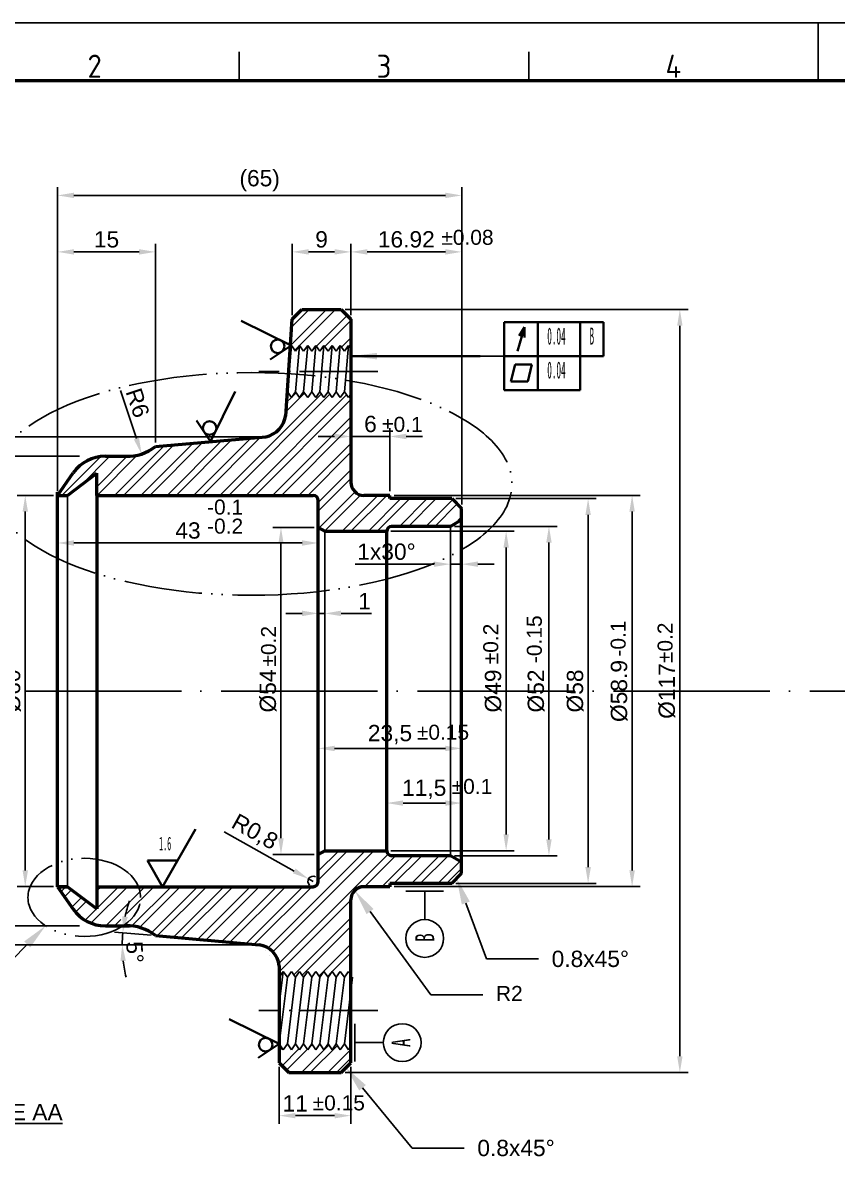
# Model space of a CAD drawing. Header units: millimetres. Extents: x 2217 to 2590, y 1108 to 1371.
# Drawn here: x 2281.7 to 2406.6, y 1196.9 to 1371.4 of the extents above; entities that cross this region are included whole.
import ezdxf
from ezdxf import colors
from ezdxf.entities.mleader import LeaderData, LeaderLine
from ezdxf.enums import TextEntityAlignment as Align
from ezdxf.math import Vec2, Vec3

# ---------------------------------------------------------------- set-up
doc = ezdxf.new("R2010")
doc.units = ezdxf.units.MM
doc.linetypes.add('ACAD_ISO04W100', pattern=[30, 24, -3, 0, -3])
doc.linetypes.add('ACAD_ISO05W100', pattern=[33, 24, -3, 0, -3, 0, -3])
for name, color, linetype, lineweight in [('AM_0', 7, 'Continuous', 50), ('AM_BOR', 7, 'Continuous', 50), ('CAXA4', 3, 'Continuous', 25)]:
    doc.layers.add(name, color=color, linetype=linetype, lineweight=lineweight)
doc.styles.add('ACISOTS', font='isocp.shx', dxfattribs={"height": 1})
doc.styles.get("Standard").update_dxf_attribs({"font": 'arial.ttf'})
doc.styles.add('UserTxtStyle1', font='', dxfattribs={"width": 0.4})
doc.styles.add('UserTxtStyle3', font='', dxfattribs={"width": 0.4})
doc.styles.add('标准', font='', dxfattribs={"width": 0.667})
doc.styles.get('UserTxtStyle1').set_extended_font_data('FangSong_GB2312')
doc.styles.get('UserTxtStyle3').set_extended_font_data('FangSong_GB2312')
doc.styles.get('标准').set_extended_font_data('FangSong_GB2312')
doc.dimstyles.new('ISO-25', dxfattribs={"dimtxt": 2.5, "dimasz": 2.5, "dimexe": 1.25, "dimexo": 0.625, "dimtad": 1, "dimtxsty": 'Standard', "dimcen": 2.5, "dimadec": 0, "dimazin": 0, "dimtfac": 1, "dimtmove": 0, "dimatfit": 3, "dimfxl": 1, "dimarcsym": 0})

# ---------------------------------------------------------------- blocks, each defined once
blk = doc.blocks.new('A3 ZTL')
blk.add_line((401.17, 280.82), (19.57, 280.82))
at = {"layer": 'AM_BOR', "color": 135, "lineweight": 25}
for p, q in [((0, 290.61), (410.96, 290.61)), ((205.48, 280.82), (205.48, 290.61)), ((107.63, 280.82), (107.63, 285.71)), ((156.56, 280.82), (156.56, 285.71))]:
    blk.add_line(p, q, dxfattribs=at)
at = {"layer": 'AM_BOR', "color": 135, "lineweight": 25, "style": 'ACISOTS'}
for s, p in [('2', (83.17, 283.27)), ('3', (132.09, 283.27)), ('4', (181.02, 283.27))]:
    blk.add_text(s, height=3.91, dxfattribs=at).set_placement(p, align=Align.MIDDLE)
blk = doc.blocks.new('CAXBLOCK36', base_point=(128.71, 82.65))
at = {"layer": 'CAXA4', "color": 0, "linetype": 'Continuous', "lineweight": 35}
for p, q in [((128.71, 82.65), (135.06, 93.65)), ((128.71, 82.65), (125.83, 87.65)), ((125.83, 87.65), (131.6, 87.65))]:
    blk.add_line(p, q, dxfattribs=at)
at = {"layer": 'CAXA4', "color": 0, "linetype": 'Continuous', "lineweight": 25, "insert": (128.05, 92.23), "char_height": 2.6, "attachment_point": 1, "style": 'UserTxtStyle3'}
blk.add_mtext('\\fFangSong_GB2312|b0|i0|p34;1.6', dxfattribs=at)
blk = doc.blocks.new('CAXBLOCK39', base_point=(-30.99, 72.15))
at = {"layer": 'CAXA4', "linetype": 'Continuous', "lineweight": 25}
blk.add_hatch(color=0, dxfattribs=at).paths.add_polyline_path([(-54.49, 72.15), (-50.49, 71.65), (-50.49, 72.65)], flags=0)
at = {"layer": 'CAXA4', "color": 0, "linetype": 'Continuous', "lineweight": 35}
for p, q in [((-30.99, 77.35), (-25.79, 77.35)), ((-30.99, 77.35), (-30.99, 66.95)), ((-25.79, 66.95), (-25.79, 77.35)), ((-25.79, 77.35), (-15.73, 77.35)), ((-19.3, 72.15), (-19.3, 77.35)), ((-15.73, 72.15), (-15.73, 77.35)), ((-27.87, 76.57), (-28.91, 72.93)), ((-27.87, 76.57), (-28.65, 75.27)), ((-27.87, 76.57), (-27.87, 75.01)), ((-54.49, 72.15), (-34.66, 72.15)), ((-30.99, 72.15), (-25.79, 72.15)), ((-25.79, 72.15), (-15.73, 72.15)), ((-19.3, 66.95), (-19.3, 72.15)), ((-29.3, 70.85), (-29.95, 68.25)), ((-29.3, 70.85), (-26.7, 70.85)), ((-27.35, 68.25), (-26.7, 70.85)), ((-27.35, 68.25), (-29.95, 68.25)), ((-25.79, 66.95), (-30.99, 66.95)), ((-25.79, 66.95), (-19.3, 66.95))]:
    blk.add_line(p, q, dxfattribs=at)
at = {"layer": 'CAXA4', "color": 0, "linetype": 'Continuous', "lineweight": 25}
blk.add_line((-34.66, 72.15), (-30.99, 72.15), dxfattribs=at)
at = {"layer": 'CAXA4', "color": 0, "linetype": 'Continuous', "lineweight": 25, "char_height": 2.6, "attachment_point": 1, "style": 'UserTxtStyle1'}
for s, insert in [('\\fFangSong_GB2312|b0|i0|p34;0.04', (-24.36, 76.53)), ('\\fFangSong_GB2312|b0|i0|p34;B', (-17.87, 76.53)), ('\\fFangSong_GB2312|b0|i0|p34;0.04', (-24.36, 71.33))]:
    blk.add_mtext(s, dxfattribs=dict(at, insert=insert))
blk = doc.blocks.new('*D44')
at = {"color": 0, "lineweight": -2}
for p, q in [((2338.14, 1293.45), (2357.09, 1293.45)), ((2355.84, 1246.95), (2355.84, 1290.95)), ((2338.14, 1244.45), (2357.09, 1244.45))]:
    blk.add_line(p, q, dxfattribs=at)
at = {"color": 0}
for points in [[(2355.43, 1290.95), (2356.26, 1290.95), (2355.84, 1293.45)], [(2355.43, 1246.95), (2356.26, 1246.95), (2355.84, 1244.45)]]:
    blk.add_solid(points, dxfattribs=at)
at = {"layer": 'Defpoints', "color": 0}
for p in [(2337.52, 1293.45), (2355.84, 1293.45), (2337.52, 1244.45)]:
    blk.add_point(p, dxfattribs=at)
at = {"color": 0, "insert": (2353.87, 1268.95), "char_height": 2.5, "attachment_point": 5, "rotation": 90}
blk.add_mtext('%%C49', dxfattribs=at)
blk = doc.blocks.new('*D45')
at = {"color": 0, "lineweight": -2}
for p, q in [((2347.91, 1294.2), (2363.66, 1294.2)), ((2362.41, 1246.2), (2362.41, 1291.7)), ((2347.91, 1243.7), (2363.66, 1243.7))]:
    blk.add_line(p, q, dxfattribs=at)
at = {"color": 0}
for points in [[(2361.99, 1291.7), (2362.83, 1291.7), (2362.41, 1294.2)], [(2361.99, 1246.2), (2362.83, 1246.2), (2362.41, 1243.7)]]:
    blk.add_solid(points, dxfattribs=at)
at = {"layer": 'Defpoints', "color": 0}
for p in [(2347.28, 1294.2), (2362.41, 1294.2), (2347.28, 1243.7)]:
    blk.add_point(p, dxfattribs=at)
at = {"color": 0, "insert": (2360.44, 1268.95), "char_height": 2.5, "attachment_point": 5, "rotation": 90}
blk.add_mtext('%%C52', dxfattribs=at)
blk = doc.blocks.new('*D46')
at = {"color": 0, "lineweight": -2}
for p, q in [((2331.14, 1327.45), (2383.75, 1327.45)), ((2382.5, 1212.95), (2382.5, 1324.95)), ((2331.14, 1210.45), (2383.75, 1210.45))]:
    blk.add_line(p, q, dxfattribs=at)
at = {"color": 0}
for points in [[(2382.08, 1324.95), (2382.91, 1324.95), (2382.5, 1327.45)], [(2382.08, 1212.95), (2382.91, 1212.95), (2382.5, 1210.45)]]:
    blk.add_solid(points, dxfattribs=at)
at = {"layer": 'Defpoints', "color": 0}
for p in [(2330.52, 1327.45), (2382.5, 1327.45), (2330.52, 1210.45)]:
    blk.add_point(p, dxfattribs=at)
at = {"color": 0, "insert": (2380.53, 1268.95), "char_height": 2.5, "attachment_point": 5, "rotation": 90}
blk.add_mtext('%%C117', dxfattribs=at)
blk = doc.blocks.new('*D47')
at = {"color": 0, "lineweight": -2}
for p, q in [((2301.39, 1231.5), (2295.76, 1231.99)), ((2302.67, 1230.05), (2295.68, 1230.05))]:
    blk.add_line(p, q, dxfattribs=at)
for start, end in [(161.3673, 168.1837), (175, 180), (186.8163, 193.6327)]:
    blk.add_arc((2317.96, 1230.05), 21.03, start, end, dxfattribs=at)
at = {"color": 0}
for points in [[(2297.79, 1234.3), (2296.96, 1234.42), (2297.01, 1231.88)], [(2296.66, 1227.53), (2297.49, 1227.58), (2296.93, 1230.05)]]:
    blk.add_solid(points, dxfattribs=at)
at = {"layer": 'Defpoints', "color": 0}
for p in [(2296.96, 1231.27), (2302.02, 1231.45), (2303.3, 1230.05), (2317.96, 1230.05), (2317.96, 1230.05)]:
    blk.add_point(p, dxfattribs=at)
at = {"color": 0, "insert": (2298.86, 1228.91), "char_height": 2.5, "attachment_point": 5, "rotation": 273.4361}
blk.add_mtext('5°', dxfattribs=at)
blk = doc.blocks.new('*D48')
at = {"color": 0, "lineweight": -2}
blk.add_line((2296.65, 1315.04), (2299.11, 1307.66), dxfattribs=at)
at = {"color": 0}
blk.add_solid([(2299.51, 1307.79), (2298.72, 1307.52), (2299.9, 1305.29)], dxfattribs=at)
at = {"layer": 'Defpoints', "color": 0}
for p in [(2297.79, 1311.64), (2299.9, 1305.29)]:
    blk.add_point(p, dxfattribs=at)
at = {"color": 0, "insert": (2299.29, 1313.13), "char_height": 2.5, "attachment_point": 5, "rotation": 288.4349}
blk.add_mtext('R6', dxfattribs=at)
blk = doc.blocks.new('*D49')
at = {"color": 0, "lineweight": -2}
for p, q in [((2290.39, 1304.95), (2272.05, 1304.95)), ((2273.3, 1235.45), (2273.3, 1302.45)), ((2290.39, 1232.95), (2272.05, 1232.95))]:
    blk.add_line(p, q, dxfattribs=at)
at = {"color": 0}
for points in [[(2272.88, 1302.45), (2273.72, 1302.45), (2273.3, 1304.95)], [(2272.88, 1235.45), (2273.72, 1235.45), (2273.3, 1232.95)]]:
    blk.add_solid(points, dxfattribs=at)
at = {"layer": 'Defpoints', "color": 0}
for p in [(2273.3, 1304.95), (2291.02, 1304.95), (2291.02, 1232.95)]:
    blk.add_point(p, dxfattribs=at)
at = {"color": 0, "insert": (2271.33, 1268.95), "char_height": 2.5, "attachment_point": 5, "rotation": 90}
blk.add_mtext('%%C72', dxfattribs=at)
blk = doc.blocks.new('*D50')
at = {"color": 0, "lineweight": -2}
for p, q in [((2286.39, 1298.95), (2280.8, 1298.95)), ((2282.05, 1241.45), (2282.05, 1296.45)), ((2286.39, 1238.95), (2280.8, 1238.95))]:
    blk.add_line(p, q, dxfattribs=at)
at = {"color": 0}
for points in [[(2281.64, 1296.45), (2282.47, 1296.45), (2282.05, 1298.95)], [(2281.64, 1241.45), (2282.47, 1241.45), (2282.05, 1238.95)]]:
    blk.add_solid(points, dxfattribs=at)
at = {"layer": 'Defpoints', "color": 0}
for p in [(2282.05, 1298.95), (2287.02, 1298.95), (2287.02, 1238.95)]:
    blk.add_point(p, dxfattribs=at)
at = {"color": 0, "insert": (2280.08, 1268.95), "char_height": 2.5, "attachment_point": 5, "rotation": 90}
blk.add_mtext('%%C60', dxfattribs=at)
blk = doc.blocks.new('*D51')
at = {"color": 0, "lineweight": -2}
for p, q in [((2326.39, 1294.02), (2320.04, 1294.02)), ((2321.29, 1291.52), (2321.29, 1246.37)), ((2326.39, 1243.87), (2320.04, 1243.87))]:
    blk.add_line(p, q, dxfattribs=at)
at = {"color": 0}
for points in [[(2320.88, 1291.52), (2321.71, 1291.52), (2321.29, 1294.02)], [(2320.88, 1246.37), (2321.71, 1246.37), (2321.29, 1243.87)]]:
    blk.add_solid(points, dxfattribs=at)
at = {"layer": 'Defpoints', "color": 0}
for p in [(2327.02, 1294.02), (2321.29, 1243.87), (2327.02, 1243.87)]:
    blk.add_point(p, dxfattribs=at)
at = {"color": 0, "insert": (2319.32, 1268.95), "char_height": 2.5, "attachment_point": 5, "rotation": 90}
blk.add_mtext('%%C54', dxfattribs=at)
blk = doc.blocks.new('*D40')
at = {"color": 0, "lineweight": -2}
for p, q in [((2327.02, 1281.47), (2327.02, 1282.1)), ((2328.02, 1281.47), (2328.02, 1282.1)), ((2324.52, 1280.85), (2322.02, 1280.85)), ((2327.02, 1280.85), (2328.02, 1280.85)), ((2330.52, 1280.85), (2335.19, 1280.85))]:
    blk.add_line(p, q, dxfattribs=at)
at = {"color": 0}
for points in [[(2324.52, 1281.27), (2324.52, 1280.43), (2327.02, 1280.85)], [(2330.52, 1281.27), (2330.52, 1280.43), (2328.02, 1280.85)]]:
    blk.add_solid(points, dxfattribs=at)
at = {"layer": 'Defpoints', "color": 0}
for p in [(2327.02, 1280.85), (2328.02, 1280.85), (2328.02, 1280.85)]:
    blk.add_point(p, dxfattribs=at)
at = {"color": 0, "insert": (2334.1, 1282.73), "char_height": 2.5, "attachment_point": 5}
blk.add_mtext('1', dxfattribs=at)
blk = doc.blocks.new('*D52')
at = {"color": 0, "lineweight": -2}
for p, q in [((2323.02, 1326.57), (2323.02, 1337.53)), ((2332.02, 1326.57), (2332.02, 1337.53)), ((2329.52, 1336.28), (2325.52, 1336.28))]:
    blk.add_line(p, q, dxfattribs=at)
at = {"color": 0}
for points in [[(2325.52, 1336.7), (2325.52, 1335.87), (2323.02, 1336.28)], [(2329.52, 1336.7), (2329.52, 1335.87), (2332.02, 1336.28)]]:
    blk.add_solid(points, dxfattribs=at)
at = {"layer": 'Defpoints', "color": 0}
for p in [(2323.02, 1336.28), (2323.02, 1325.95), (2332.02, 1325.95)]:
    blk.add_point(p, dxfattribs=at)
at = {"color": 0, "insert": (2327.52, 1338.19), "char_height": 2.5, "attachment_point": 5}
blk.add_mtext('9', dxfattribs=at)
blk = doc.blocks.new('*D53')
at = {"color": 0, "lineweight": -2}
for p, q in [((2321.02, 1211.32), (2321.02, 1202.59)), ((2332.02, 1211.32), (2332.02, 1202.59)), ((2323.52, 1203.84), (2329.52, 1203.84))]:
    blk.add_line(p, q, dxfattribs=at)
at = {"color": 0}
for points in [[(2323.52, 1204.25), (2323.52, 1203.42), (2321.02, 1203.84)], [(2329.52, 1204.25), (2329.52, 1203.42), (2332.02, 1203.84)]]:
    blk.add_solid(points, dxfattribs=at)
at = {"layer": 'Defpoints', "color": 0}
for p in [(2321.02, 1211.95), (2332.02, 1211.95), (2332.02, 1203.84)]:
    blk.add_point(p, dxfattribs=at)
at = {"color": 0, "insert": (2323.47, 1205.72), "char_height": 2.5, "attachment_point": 5}
blk.add_mtext('11', dxfattribs=at)
blk = doc.blocks.new('*D41')
at = {"color": 0, "lineweight": -2}
for p, q in [((2337.52, 1252.39), (2337.52, 1253.02)), ((2340.02, 1251.77), (2346.52, 1251.77)), ((2349.02, 1252.39), (2349.02, 1253.02))]:
    blk.add_line(p, q, dxfattribs=at)
at = {"color": 0}
for points in [[(2340.02, 1252.18), (2340.02, 1251.35), (2337.52, 1251.77)], [(2346.52, 1252.18), (2346.52, 1251.35), (2349.02, 1251.77)]]:
    blk.add_solid(points, dxfattribs=at)
at = {"layer": 'Defpoints', "color": 0}
for p in [(2337.52, 1251.77), (2349.02, 1251.77), (2349.02, 1251.77)]:
    blk.add_point(p, dxfattribs=at)
at = {"color": 0, "insert": (2343.27, 1253.89), "char_height": 2.5, "attachment_point": 5}
blk.add_mtext('11,5', dxfattribs=at)
blk = doc.blocks.new('*D42')
at = {"color": 0, "lineweight": -2}
for p, q in [((2327.02, 1260.77), (2327.02, 1261.4)), ((2349.02, 1260.77), (2349.02, 1261.4)), ((2346.52, 1260.15), (2329.52, 1260.15))]:
    blk.add_line(p, q, dxfattribs=at)
at = {"color": 0}
for points in [[(2329.52, 1260.56), (2329.52, 1259.73), (2327.02, 1260.15)], [(2346.52, 1260.56), (2346.52, 1259.73), (2349.02, 1260.15)]]:
    blk.add_solid(points, dxfattribs=at)
at = {"layer": 'Defpoints', "color": 0}
for p in [(2327.02, 1260.15), (2327.02, 1260.15), (2349.02, 1260.15)]:
    blk.add_point(p, dxfattribs=at)
at = {"color": 0, "insert": (2338.02, 1262.27), "char_height": 2.5, "attachment_point": 5}
blk.add_mtext('23,5', dxfattribs=at)
blk = doc.blocks.new('*D54')
at = {"color": 0, "lineweight": -2}
for p, q in [((2312.59, 1247.34), (2323.33, 1241.35)), ((2326.22, 1239.75), (2325.52, 1240.14))]:
    blk.add_line(p, q, dxfattribs=at)
blk.add_arc((2326.22, 1239.75), 0.8, 61.34, 225.2377, dxfattribs=at)
at = {"color": 0}
blk.add_solid([(2323.54, 1241.72), (2323.13, 1240.99), (2325.52, 1240.14)], dxfattribs=at)
at = {"layer": 'Defpoints', "color": 0}
for p in [(2325.52, 1240.14), (2326.22, 1239.75)]:
    blk.add_point(p, dxfattribs=at)
at = {"color": 0, "insert": (2317.2, 1247.21), "char_height": 2.5, "attachment_point": 5, "rotation": 330.8646}
blk.add_mtext('R0,8', dxfattribs=at)
blk = doc.blocks.new('*D55')
at = {"color": 0, "lineweight": -2}
for p, q in [((2329.52, 1307.98), (2327.02, 1307.98)), ((2332.02, 1308.61), (2332.02, 1309.23)), ((2338.02, 1307.98), (2332.02, 1307.98)), ((2338.02, 1299.57), (2338.02, 1309.23)), ((2340.52, 1307.98), (2343.02, 1307.98))]:
    blk.add_line(p, q, dxfattribs=at)
at = {"color": 0}
for points in [[(2329.52, 1308.4), (2329.52, 1307.56), (2332.02, 1307.98)], [(2340.52, 1308.4), (2340.52, 1307.56), (2338.02, 1307.98)]]:
    blk.add_solid(points, dxfattribs=at)
at = {"layer": 'Defpoints', "color": 0}
for p in [(2332.02, 1307.98), (2332.02, 1307.98), (2338.02, 1298.95)]:
    blk.add_point(p, dxfattribs=at)
at = {"color": 0, "insert": (2335.02, 1309.88), "char_height": 2.5, "attachment_point": 5}
blk.add_mtext('6', dxfattribs=at)
blk = doc.blocks.new('CAXBLOCK51', base_point=(-60.7, -18.44))
at = {"layer": 'CAXA4', "color": 0, "linetype": 'Continuous', "lineweight": 35}
for q in [(-70.29, -13.74), (-64.73, -21.15)]:
    blk.add_line((-60.7, -18.44), q, dxfattribs=at)
blk.add_circle((-63.3, -18.62), 1.3, dxfattribs=at)
blk = doc.blocks.new('*D56')
at = {"color": 0, "lineweight": -2}
for p, q in [((2287.02, 1299.57), (2287.02, 1337.53)), ((2302.02, 1307.07), (2302.02, 1337.53)), ((2289.52, 1336.28), (2299.52, 1336.28))]:
    blk.add_line(p, q, dxfattribs=at)
at = {"color": 0}
for points in [[(2289.52, 1336.7), (2289.52, 1335.87), (2287.02, 1336.28)], [(2299.52, 1336.7), (2299.52, 1335.87), (2302.02, 1336.28)]]:
    blk.add_solid(points, dxfattribs=at)
at = {"layer": 'Defpoints', "color": 0}
for p in [(2302.02, 1336.28), (2302.02, 1306.45), (2287.02, 1298.95)]:
    blk.add_point(p, dxfattribs=at)
at = {"color": 0, "insert": (2294.52, 1338.19), "char_height": 2.5, "attachment_point": 5}
blk.add_mtext('15', dxfattribs=at)
blk = doc.blocks.new('*D43')
at = {"color": 0, "lineweight": -2}
for p, q in [((2344.78, 1288.4), (2332.68, 1288.4)), ((2349.02, 1288.4), (2347.28, 1288.4)), ((2351.52, 1288.4), (2354.02, 1288.4)), ((2347.28, 1287.77), (2347.28, 1287.15)), ((2349.02, 1287.77), (2349.02, 1287.15))]:
    blk.add_line(p, q, dxfattribs=at)
at = {"color": 0}
for points in [[(2344.78, 1288.82), (2344.78, 1287.98), (2347.28, 1288.4)], [(2351.52, 1288.82), (2351.52, 1287.98), (2349.02, 1288.4)]]:
    blk.add_solid(points, dxfattribs=at)
at = {"layer": 'Defpoints', "color": 0}
for p in [(2347.28, 1288.4), (2347.28, 1288.4), (2349.02, 1288.4)]:
    blk.add_point(p, dxfattribs=at)
at = {"color": 0, "insert": (2337.48, 1290.3), "char_height": 2.5, "attachment_point": 5}
blk.add_mtext('1x30%%d', dxfattribs=at)
blk = doc.blocks.new('*D57')
at = {"color": 0, "lineweight": -2}
for p, q in [((2510.39, 1312.59), (2519.94, 1322.14)), ((2530.87, 1268.95), (2541.98, 1268.95))]:
    blk.add_line(p, q, dxfattribs=at)
blk.add_arc((2466.75, 1268.95), 73.98, 1.9364, 43.0636, dxfattribs=at)
at = {"color": 0}
for points in [[(2520.5, 1319.17), (2521.1, 1319.75), (2519.06, 1321.26)], [(2541.1, 1271.45), (2540.27, 1271.44), (2540.73, 1268.95)]]:
    blk.add_solid(points, dxfattribs=at)
at = {"layer": 'Defpoints', "color": 0}
for p in [(2509.95, 1312.15), (2492.83, 1295.03), (2538.2, 1288.09), (2282.02, 1268.95), (2530.25, 1268.95)]:
    blk.add_point(p, dxfattribs=at)
at = {"color": 0, "insert": (2536.85, 1297.98), "char_height": 2.5, "attachment_point": 5, "rotation": 292.5}
blk.add_mtext('45°', dxfattribs=at)
blk = doc.blocks.new('*D61')
at = {"color": 0, "lineweight": -2}
for p, q in [((2348.14, 1298.45), (2369.67, 1298.45)), ((2368.42, 1295.95), (2368.42, 1241.95)), ((2348.14, 1239.45), (2369.67, 1239.45))]:
    blk.add_line(p, q, dxfattribs=at)
at = {"color": 0}
for points in [[(2368, 1295.95), (2368.84, 1295.95), (2368.42, 1298.45)], [(2368, 1241.95), (2368.84, 1241.95), (2368.42, 1239.45)]]:
    blk.add_solid(points, dxfattribs=at)
at = {"layer": 'Defpoints', "color": 0}
for p in [(2347.52, 1298.45), (2347.52, 1239.45), (2368.42, 1239.45)]:
    blk.add_point(p, dxfattribs=at)
at = {"color": 0, "insert": (2366.45, 1268.95), "char_height": 2.5, "attachment_point": 5, "rotation": 90}
blk.add_mtext('%%C58', dxfattribs=at)
blk = doc.blocks.new('*D62')
at = {"color": 0, "lineweight": -2}
for p, q in [((2338.64, 1298.95), (2376.42, 1298.95)), ((2375.17, 1296.45), (2375.17, 1241.45)), ((2338.64, 1238.95), (2376.42, 1238.95))]:
    blk.add_line(p, q, dxfattribs=at)
at = {"color": 0}
for points in [[(2374.75, 1296.45), (2375.59, 1296.45), (2375.17, 1298.95)], [(2374.75, 1241.45), (2375.59, 1241.45), (2375.17, 1238.95)]]:
    blk.add_solid(points, dxfattribs=at)
at = {"layer": 'Defpoints', "color": 0}
for p in [(2338.02, 1298.95), (2338.02, 1238.95), (2375.17, 1238.95)]:
    blk.add_point(p, dxfattribs=at)
at = {"color": 0, "insert": (2373.2, 1268.95), "char_height": 2.5, "attachment_point": 5, "rotation": 90}
blk.add_mtext('%%C58.9', dxfattribs=at)
blk = doc.blocks.new('*D63')
at = {"color": 0, "lineweight": -2}
for p, q in [((2287.02, 1299.57), (2287.02, 1346.19)), ((2349.02, 1297.57), (2349.02, 1346.19)), ((2289.52, 1344.94), (2346.52, 1344.94))]:
    blk.add_line(p, q, dxfattribs=at)
at = {"color": 0}
for points in [[(2289.52, 1345.36), (2289.52, 1344.53), (2287.02, 1344.94)], [(2346.52, 1345.36), (2346.52, 1344.53), (2349.02, 1344.94)]]:
    blk.add_solid(points, dxfattribs=at)
at = {"layer": 'Defpoints', "color": 0}
for p in [(2349.02, 1344.94), (2287.02, 1298.95), (2349.02, 1296.95)]:
    blk.add_point(p, dxfattribs=at)
at = {"color": 0, "insert": (2318.02, 1347.21), "char_height": 2.5, "attachment_point": 5}
blk.add_mtext('(65)', dxfattribs=at)
blk = doc.blocks.new('*D68')
at = {"color": 0, "lineweight": -2}
for p, q in [((2332.02, 1336.91), (2332.02, 1337.53)), ((2349.02, 1328.07), (2349.02, 1337.53)), ((2334.52, 1336.28), (2346.52, 1336.28))]:
    blk.add_line(p, q, dxfattribs=at)
at = {"color": 0}
for points in [[(2334.52, 1336.7), (2334.52, 1335.87), (2332.02, 1336.28)], [(2346.52, 1336.7), (2346.52, 1335.87), (2349.02, 1336.28)]]:
    blk.add_solid(points, dxfattribs=at)
at = {"layer": 'Defpoints', "color": 0}
for p in [(2332.02, 1336.28), (2349.02, 1336.28), (2349.02, 1327.45)]:
    blk.add_point(p, dxfattribs=at)
at = {"color": 0, "insert": (2340.52, 1338.19), "char_height": 2.5, "attachment_point": 5}
blk.add_mtext('16.92', dxfattribs=at)
blk = doc.blocks.new('*D70')
at = {"color": 0, "lineweight": -2}
for p, q in [((2287.02, 1298.32), (2287.02, 1290.4)), ((2327.02, 1297.52), (2327.02, 1290.4)), ((2324.52, 1291.65), (2289.52, 1291.65))]:
    blk.add_line(p, q, dxfattribs=at)
at = {"color": 0}
for points in [[(2289.52, 1292.06), (2289.52, 1291.23), (2287.02, 1291.65)], [(2324.52, 1292.06), (2324.52, 1291.23), (2327.02, 1291.65)]]:
    blk.add_solid(points, dxfattribs=at)
at = {"layer": 'Defpoints', "color": 0}
for p in [(2287.02, 1298.95), (2327.02, 1298.15), (2287.02, 1291.65)]:
    blk.add_point(p, dxfattribs=at)
at = {"color": 0, "insert": (2307.02, 1293.55), "char_height": 2.5, "attachment_point": 5}
blk.add_mtext('43', dxfattribs=at)
blk = doc.blocks.new('*D73')
at = {"color": 0, "lineweight": -2}
for p, q in [((2318.33, 1307.93), (2264.01, 1307.93)), ((2265.26, 1305.43), (2265.26, 1232.55)), ((2317.33, 1230.05), (2264.01, 1230.05))]:
    blk.add_line(p, q, dxfattribs=at)
at = {"color": 0}
for points in [[(2264.84, 1305.43), (2265.68, 1305.43), (2265.26, 1307.93)], [(2264.84, 1232.55), (2265.68, 1232.55), (2265.26, 1230.05)]]:
    blk.add_solid(points, dxfattribs=at)
at = {"layer": 'Defpoints', "color": 0}
for p in [(2318.96, 1307.93), (2265.26, 1230.05), (2317.96, 1230.05)]:
    blk.add_point(p, dxfattribs=at)
at = {"color": 0, "insert": (2263.29, 1268.99), "char_height": 2.5, "attachment_point": 5, "rotation": 90}
blk.add_mtext('%%C75', dxfattribs=at)

msp = doc.modelspace()

# ---------------------------------------------------------------- hatches: boundary and pattern name
h = msp.add_hatch()
h.set_pattern_fill('ANSI32', color=256, scale=0.3, angle=180, style=0)
h.paths.add_polyline_path([(2332.017, 1325.947), (2330.517, 1327.447), (2324.517, 1327.447), (2323.017, 1325.947), (2322.751, 1322.006), (2322.892, 1321.937), (2323.517, 1321.037), (2324.142, 1321.937), (2324.767, 1321.037), (2325.392, 1321.937), (2326.017, 1321.037), (2326.642, 1321.937), (2327.267, 1321.037), (2327.892, 1321.937), (2328.517, 1321.037), (2329.142, 1321.937), (2329.767, 1321.037), (2330.392, 1321.937), (2331.017, 1321.037), (2331.642, 1321.937), (2332.017, 1321.397)])
h.paths.add_polyline_path([(2332.017, 1314.477), (2331.642, 1313.937), (2331.017, 1314.837), (2330.392, 1313.937), (2329.767, 1314.837), (2329.142, 1313.937), (2328.517, 1314.837), (2327.892, 1313.937), (2327.267, 1314.837), (2326.642, 1313.937), (2326.017, 1314.837), (2325.392, 1313.937), (2324.767, 1314.837), (2324.142, 1313.937), (2323.517, 1314.837), (2322.892, 1313.937), (2322.269, 1314.835), (2322.036, 1311.475, -0.3358659), (2318.956, 1307.929), (2302.017, 1306.447, -0.1829051), (2297.517, 1304.947), (2294.341, 1304.947, 0.2446984), (2289.426, 1302.388), (2287.017, 1298.947), (2288.517, 1298.947), (2293.017, 1302.338), (2293.017, 1298.947), (2326.217, 1298.947, -0.4142136), (2327.017, 1298.147), (2327.017, 1294.024), (2328.017, 1293.447), (2337.517, 1293.447, -0.4142136), (2338.267, 1294.197), (2347.285, 1294.197), (2349.017, 1295.197), (2349.017, 1296.947), (2347.517, 1298.447), (2338.017, 1298.447), (2338.017, 1298.947), (2334.017, 1298.947, -0.4142136), (2332.017, 1300.947)])
edge = h.paths.add_edge_path()
edge.add_arc((2334.017, 1236.947), 2, 90, 180, ccw=False)
edge.add_line((2334.017, 1238.947), (2338.017, 1238.947))
edge.add_line((2338.017, 1238.947), (2338.017, 1239.447))
edge.add_line((2338.017, 1239.447), (2347.517, 1239.447))
edge.add_line((2347.517, 1239.447), (2349.017, 1240.947))
edge.add_line((2349.017, 1240.947), (2349.017, 1242.697))
edge.add_line((2349.017, 1242.697), (2347.285, 1243.697))
edge.add_line((2347.285, 1243.697), (2338.267, 1243.697))
edge.add_arc((2338.267, 1244.447), 0.75, 180, 270, ccw=False)
edge.add_line((2337.517, 1244.447), (2328.017, 1244.447))
edge.add_line((2328.017, 1244.447), (2327.017, 1243.869))
edge.add_line((2327.017, 1243.869), (2327.017, 1239.747))
edge.add_arc((2326.217, 1239.747), 0.8, -90, 0, ccw=False)
edge.add_line((2326.217, 1238.947), (2299.425, 1238.947))
edge.add_ellipse((2291.11, 1237.304), major_axis=(8.645, 0), ratio=0.6940357, start_angle=-46.56721, end_angle=15.89163, ccw=False)
edge.add_line((2297.054, 1232.947), (2297.517, 1232.947))
edge.add_arc((2297.785, 1226.252), 6.7, 50.83481, 92.29529, ccw=False)
edge.add_line((2302.017, 1231.447), (2317.956, 1230.052))
edge.add_arc((2317.363, 1226.428), 3.672, 5.84936, 80.71686, ccw=False)
edge.add_line((2321.017, 1226.802), (2321.017, 1225.056))
edge.add_line((2321.017, 1225.056), (2321.642, 1225.956))
edge.add_line((2321.642, 1225.956), (2322.267, 1225.056))
edge.add_line((2322.267, 1225.056), (2322.892, 1225.956))
edge.add_line((2322.892, 1225.956), (2323.517, 1225.056))
edge.add_line((2323.517, 1225.056), (2324.142, 1225.956))
edge.add_line((2324.142, 1225.956), (2324.767, 1225.056))
edge.add_line((2324.767, 1225.056), (2325.392, 1225.956))
edge.add_line((2325.392, 1225.956), (2326.017, 1225.056))
edge.add_line((2326.017, 1225.056), (2326.642, 1225.956))
edge.add_line((2326.642, 1225.956), (2327.267, 1225.056))
edge.add_line((2327.267, 1225.056), (2327.892, 1225.956))
edge.add_line((2327.892, 1225.956), (2328.517, 1225.056))
edge.add_line((2328.517, 1225.056), (2329.142, 1225.956))
edge.add_line((2329.142, 1225.956), (2329.767, 1225.056))
edge.add_line((2329.767, 1225.056), (2330.392, 1225.956))
edge.add_line((2330.392, 1225.956), (2331.017, 1225.056))
edge.add_line((2331.017, 1225.056), (2331.642, 1225.956))
edge.add_line((2331.642, 1225.956), (2332.017, 1225.416))
edge.add_line((2332.017, 1225.416), (2332.017, 1236.947))
edge = h.paths.add_edge_path()
edge.add_ellipse((2291.11, 1237.304), major_axis=(8.645, 0), ratio=0.6940357, start_angle=-46.56721, end_angle=15.89163)
edge.add_line((2299.425, 1238.947), (2293.017, 1238.947))
edge.add_line((2293.017, 1238.947), (2293.017, 1235.556))
edge.add_line((2293.017, 1235.556), (2288.517, 1238.947))
edge.add_line((2288.517, 1238.947), (2287.017, 1238.947))
edge.add_line((2287.017, 1238.947), (2289.426, 1235.505))
edge.add_arc((2294.341, 1238.947), 6, 215, 270)
edge.add_line((2294.341, 1232.947), (2297.054, 1232.947))
h.paths.add_polyline_path([(2332.017, 1214.496), (2331.642, 1213.956), (2331.017, 1214.856), (2330.392, 1213.956), (2329.767, 1214.856), (2329.142, 1213.956), (2328.517, 1214.856), (2327.892, 1213.956), (2327.267, 1214.856), (2326.642, 1213.956), (2326.017, 1214.856), (2325.392, 1213.956), (2324.767, 1214.856), (2324.142, 1213.956), (2323.517, 1214.856), (2322.892, 1213.956), (2322.267, 1214.856), (2321.642, 1213.956), (2321.017, 1214.856), (2321.017, 1211.947), (2322.517, 1210.447), (2330.517, 1210.447), (2332.017, 1211.947)])

# ---------------------------------------------------------------- linework, layer by layer
at = {"lineweight": 50}
for p, q in [((2323.017, 1325.947), (2324.517, 1327.447)), ((2324.517, 1327.447), (2330.517, 1327.447)), ((2330.517, 1327.447), (2332.017, 1325.947)), ((2322.017, 1311.091), (2323.017, 1325.947)), ((2332.017, 1325.947), (2332.017, 1300.947)), ((2302.017, 1306.447), (2318.956, 1307.929)), ((2302.017, 1306.447), (2302.017, 1306.447)), ((2294.341, 1304.947), (2298.053, 1304.947)), ((2287.017, 1298.947), (2289.426, 1302.388)), ((2288.517, 1298.947), (2293.017, 1302.338)), ((2293.017, 1298.947), (2293.017, 1302.338)), ((2287.017, 1298.947), (2287.017, 1299.447)), ((2287.017, 1238.947), (2287.017, 1298.947)), ((2287.017, 1298.947), (2288.517, 1298.947)), ((2287.017, 1298.947), (2288.517, 1298.947)), ((2293.017, 1298.947), (2326.217, 1298.947)), ((2293.017, 1298.947), (2293.017, 1238.947)), ((2338.017, 1298.947), (2334.017, 1298.947)), ((2338.017, 1298.447), (2338.017, 1298.947)), ((2327.017, 1244.447), (2327.017, 1298.147)), ((2347.517, 1298.447), (2338.017, 1298.447)), ((2338.017, 1298.447), (2338.017, 1298.447)), ((2347.517, 1298.447), (2349.017, 1296.947)), ((2349.017, 1243.697), (2349.017, 1296.947)), ((2328.017, 1293.447), (2327.017, 1294.024)), ((2347.285, 1294.197), (2338.267, 1294.197)), ((2349.017, 1295.197), (2347.285, 1294.197)), ((2328.017, 1293.447), (2337.517, 1293.447)), ((2337.517, 1244.447), (2337.517, 1293.447)), ((2327.017, 1239.747), (2327.017, 1268.947)), ((2349.017, 1240.947), (2349.017, 1268.947)), ((2328.017, 1244.447), (2327.017, 1243.869)), ((2328.017, 1244.447), (2337.517, 1244.447)), ((2347.285, 1243.697), (2338.267, 1243.697)), ((2349.017, 1242.697), (2347.285, 1243.697)), ((2347.517, 1239.447), (2338.017, 1239.447)), ((2338.017, 1239.447), (2338.017, 1239.447)), ((2338.017, 1239.447), (2338.017, 1238.947)), ((2347.517, 1239.447), (2349.017, 1240.947)), ((2288.517, 1238.947), (2287.017, 1238.947)), ((2287.017, 1238.947), (2289.426, 1235.505)), ((2287.017, 1238.947), (2288.517, 1238.947)), ((2287.017, 1238.947), (2288.517, 1238.947)), ((2288.517, 1238.947), (2293.017, 1235.556)), ((2293.017, 1238.947), (2326.217, 1238.947)), ((2293.017, 1238.947), (2293.017, 1235.556)), ((2338.017, 1238.947), (2334.017, 1238.947)), ((2332.017, 1211.947), (2332.017, 1236.947)), ((2294.341, 1232.947), (2298.053, 1232.947)), ((2302.017, 1231.447), (2302.017, 1231.447)), ((2302.017, 1231.447), (2317.956, 1230.052)), ((2321.017, 1226.802), (2321.017, 1211.947)), ((2321.017, 1211.947), (2322.517, 1210.447)), ((2330.517, 1210.447), (2332.017, 1211.947)), ((2322.517, 1210.447), (2330.517, 1210.447))]:
    msp.add_line(p, q, dxfattribs=at)
for p, q in [((2322.267, 1314.837), (2322.892, 1321.937)), ((2322.731, 1321.706), (2322.892, 1321.937)), ((2322.892, 1321.937), (2323.517, 1321.037)), ((2323.517, 1321.037), (2324.142, 1321.937)), ((2324.142, 1321.937), (2323.517, 1314.837)), ((2324.142, 1321.937), (2324.767, 1321.037)), ((2324.767, 1321.037), (2325.392, 1321.937)), ((2325.392, 1321.937), (2324.767, 1314.837)), ((2325.392, 1321.937), (2326.017, 1321.037)), ((2326.017, 1321.037), (2326.642, 1321.937)), ((2326.642, 1321.937), (2326.017, 1314.837)), ((2326.642, 1321.937), (2327.267, 1321.037)), ((2327.267, 1321.037), (2327.892, 1321.937)), ((2327.892, 1321.937), (2327.267, 1314.837)), ((2327.892, 1321.937), (2328.517, 1321.037)), ((2328.517, 1321.037), (2329.142, 1321.937)), ((2329.142, 1321.937), (2328.517, 1314.837)), ((2329.142, 1321.937), (2329.767, 1321.037)), ((2329.767, 1321.037), (2330.392, 1321.937)), ((2330.392, 1321.937), (2329.767, 1314.837)), ((2330.392, 1321.937), (2331.017, 1321.037)), ((2331.017, 1321.037), (2331.642, 1321.937)), ((2331.642, 1321.937), (2331.017, 1314.837)), ((2331.642, 1321.937), (2332.017, 1321.397)), ((2322.267, 1314.837), (2322.892, 1313.937)), ((2322.892, 1313.937), (2323.517, 1314.837)), ((2323.517, 1314.837), (2324.142, 1313.937)), ((2324.142, 1313.937), (2324.767, 1314.837)), ((2324.767, 1314.837), (2325.392, 1313.937)), ((2325.392, 1313.937), (2326.017, 1314.837)), ((2326.017, 1314.837), (2326.642, 1313.937)), ((2326.642, 1313.937), (2327.267, 1314.837)), ((2327.267, 1314.837), (2327.892, 1313.937)), ((2327.892, 1313.937), (2328.517, 1314.837)), ((2328.517, 1314.837), (2329.142, 1313.937)), ((2329.142, 1313.937), (2329.767, 1314.837)), ((2329.767, 1314.837), (2330.392, 1313.937)), ((2330.392, 1313.937), (2331.017, 1314.837)), ((2331.017, 1314.837), (2331.642, 1313.937)), ((2331.642, 1313.937), (2332.017, 1314.477)), ((2288.517, 1298.947), (2288.517, 1238.947)), ((2347.285, 1243.697), (2347.285, 1294.197)), ((2328.017, 1244.447), (2328.017, 1293.447)), ((2317.956, 1230.052), (2303.298, 1230.052)), ((2321.017, 1225.056), (2321.642, 1225.956)), ((2321.017, 1220.856), (2321.642, 1225.956)), ((2321.642, 1225.956), (2322.267, 1225.056)), ((2322.267, 1225.056), (2322.892, 1225.956)), ((2322.892, 1225.956), (2323.517, 1225.056)), ((2323.517, 1225.056), (2324.142, 1225.956)), ((2324.142, 1225.956), (2324.767, 1225.056)), ((2324.767, 1225.056), (2325.392, 1225.956)), ((2325.392, 1225.956), (2326.017, 1225.056)), ((2326.017, 1225.056), (2326.642, 1225.956)), ((2326.642, 1225.956), (2327.267, 1225.056)), ((2327.267, 1225.056), (2327.892, 1225.956)), ((2327.892, 1225.956), (2328.517, 1225.056)), ((2328.517, 1225.056), (2329.142, 1225.956)), ((2329.142, 1225.956), (2329.767, 1225.056)), ((2329.767, 1225.056), (2330.392, 1225.956)), ((2330.392, 1225.956), (2331.017, 1225.056)), ((2331.017, 1225.056), (2331.642, 1225.956)), ((2331.642, 1225.956), (2332.017, 1225.416)), ((2321.017, 1214.856), (2321.017, 1225.056)), ((2321.017, 1214.856), (2322.267, 1225.056)), ((2322.267, 1214.856), (2323.517, 1225.056)), ((2323.517, 1214.856), (2324.767, 1225.056)), ((2324.767, 1214.856), (2326.017, 1225.056)), ((2326.017, 1214.856), (2327.267, 1225.056)), ((2327.267, 1214.856), (2328.517, 1225.056)), ((2328.517, 1214.856), (2329.767, 1225.056)), ((2329.767, 1214.856), (2331.017, 1225.056)), ((2331.017, 1214.856), (2332.267, 1225.056)), ((2321.017, 1214.856), (2321.642, 1213.956)), ((2321.642, 1213.956), (2322.267, 1214.856)), ((2322.267, 1214.856), (2322.892, 1213.956)), ((2322.892, 1213.956), (2323.517, 1214.856)), ((2323.517, 1214.856), (2324.142, 1213.956)), ((2324.142, 1213.956), (2324.767, 1214.856)), ((2324.767, 1214.856), (2325.392, 1213.956)), ((2325.392, 1213.956), (2326.017, 1214.856)), ((2326.017, 1214.856), (2326.642, 1213.956)), ((2326.642, 1213.956), (2327.267, 1214.856)), ((2327.267, 1214.856), (2327.892, 1213.956)), ((2327.892, 1213.956), (2328.517, 1214.856)), ((2328.517, 1214.856), (2329.142, 1213.956)), ((2329.142, 1213.956), (2329.767, 1214.856)), ((2329.767, 1214.856), (2330.392, 1213.956)), ((2330.392, 1213.956), (2331.017, 1214.856)), ((2331.017, 1214.856), (2331.642, 1213.956)), ((2331.642, 1213.956), (2332.017, 1214.496))]:
    msp.add_line(p, q)
at = {"linetype": 'ACAD_ISO04W100', "ltscale": 0.5}
for p, q in [((2336.138, 1317.937), (2317.895, 1317.937)), ((2336.138, 1219.956), (2317.895, 1219.956))]:
    msp.add_line(p, q, dxfattribs=at)
at = {"linetype": 'ACAD_ISO04W100'}
msp.add_line((2282.017, 1268.947), (2530.248, 1268.947), dxfattribs=at)
at = {"lineweight": 50}
for centre, radius, start, end in [((2318.154, 1311.736), 3.891, 281.88714, 353.06449), ((2297.785, 1311.642), 6.7, 267.70471, 309.16519), ((2294.341, 1298.947), 6, 90, 145), ((2334.017, 1300.947), 2, 180, 270), ((2326.217, 1298.147), 0.8, 0, 90), ((2338.267, 1293.447), 0.75, 90, 180), ((2338.267, 1244.447), 0.75, 180, 270), ((2326.217, 1239.747), 0.8, 270, 0), ((2334.017, 1236.947), 2, 90, 180), ((2294.341, 1238.947), 6, 215, 270), ((2297.785, 1226.252), 6.7, 50.83481, 92.29529), ((2317.363, 1226.428), 3.672, 5.84936, 80.71686)]:
    msp.add_arc(centre, radius, start, end, dxfattribs=at)
at = {"linetype": 'ACAD_ISO05W100', "ltscale": 0.5, "extrusion": (0, 0, -1)}
msp.add_ellipse((2316.746, 1300.7), major_axis=(-39.991, 0), ratio=0.4268581, start_param=-1.5707963, end_param=4.712389, dxfattribs=at)
msp.add_ellipse((2291.11, 1237.304), major_axis=(8.645, 0), ratio=0.6940357, dxfattribs=at)
at = {"layer": 'CAXA4', "color": 0, "linetype": 'Continuous'}
for p, q in [((2346.252, 1238.257), (2340.452, 1238.257)), ((2343.352, 1238.257), (2343.352, 1233.907)), ((2332.646, 1217.937), (2332.646, 1212.137)), ((2332.646, 1215.037), (2336.996, 1215.037))]:
    msp.add_line(p, q, dxfattribs=at)
for centre in [(2343.352, 1231.007), (2339.896, 1215.037)]:
    msp.add_circle(centre, 2.9, dxfattribs=at)

# ---------------------------------------------------------------- block references
at = {"layer": 'AM_0', "color": 0, "lineweight": 0, "xscale": 0.9075000000000002, "yscale": 0.9075000000000002, "zscale": 0.9075000000000002}
msp.add_blockref('A3 ZTL', (2217.226, 1107.689), dxfattribs=at)
at = {"layer": 'CAXA4', "color": 0, "linetype": 'Continuous', "lineweight": 25, "xscale": 0.8, "yscale": 0.8, "zscale": 0.8}
for name, p in [('CAXBLOCK51', (2322.864, 1321.951)), ('CAXBLOCK36', (2303.111, 1238.947)), ('CAXBLOCK51', (2321.017, 1214.856))]:
    msp.add_blockref(name, p, dxfattribs=at)
at = {"layer": 'CAXA4', "color": 0, "linetype": 'Continuous', "lineweight": 25}
msp.add_blockref('CAXBLOCK39', (2355.519, 1320.298), dxfattribs=at)
at = {"layer": 'CAXA4', "color": 0, "linetype": 'Continuous', "lineweight": 25, "xscale": 0.8, "yscale": 0.8, "zscale": 0.8, "rotation": 270}
msp.add_blockref('CAXBLOCK51', (2310.486, 1307.188), dxfattribs=at)

# ---------------------------------------------------------------- texts
at = {"attachment_point": 1}
for s, width, insert, char_height in [('±0.08', 18.23779, (2345.897, 1339.665), 2.3), ('±0.1', 18.23779, (2336.805, 1310.99), 2.3), ('-0.1', 18.23779, (2309.95, 1298.309), 2.3), ('-0.2', 18.23779, (2309.95, 1295.382), 2.3), ('±0.15', 18.23779, (2342.143, 1263.784), 2.3), ('±0.1', 18.23779, (2347.481, 1255.472), 2.3), ('±0.15', 18.23779, (2326.153, 1206.948), 2.3), ('{\\LCORTE AA}', 28.00005, (2269.939, 1205.632), 2.5)]:
    msp.add_mtext_dynamic_manual_height_columns(s, width=width, gutter_width=12.5, heights=[0], dxfattribs=dict(at, insert=insert, char_height=char_height))
at = {"char_height": 2.3, "attachment_point": 1, "rotation": 90}
for s, insert in [('-0.15', (2359.017, 1273.223)), ('-0.1', (2371.88, 1274.228)), ('±0.2', (2318.234, 1272.696)), ('±0.2', (2352.329, 1273.048)), ('±0.2', (2379.08, 1273.223))]:
    msp.add_mtext_dynamic_manual_height_columns(s, width=18.23779, gutter_width=12.5, heights=[0], dxfattribs=dict(at, insert=insert))
at = {"layer": 'CAXA4', "color": 0, "style": '标准', "width": 0.667}
msp.add_text('B', height=2.9, rotation=90, dxfattribs=at).set_placement((2344.8, 1230.491))
at = {"layer": 'CAXA4', "color": 0, "linetype": 'Continuous', "lineweight": 25, "insert": (2338.253, 1214.351), "char_height": 2.9, "attachment_point": 1, "rotation": 90, "style": '标准'}
msp.add_mtext('\\fFangSong_GB2312|b0|i0|p34;A', dxfattribs=at)

# ---------------------------------------------------------------- dimensions: what is measured, and where the dimension line sits
for base, p1, p2, text, picture, middle in [((2349.017, 1344.942), (2287.017, 1298.947), (2349.017, 1296.947), '(65)', '*D63', (2318.017, 1347.206)), ((2349.017, 1336.284), (2332.017, 1336.284), (2349.017, 1327.447), '16.92', '*D68', (2340.517, 1338.185)), ((2287.017, 1291.647), (2327.017, 1298.147), (2287.017, 1298.947), '43', '*D70', (2307.017, 1293.55))]:
    dim = msp.add_linear_dim(base=base, p1=p1, p2=p2, text=text, dimstyle='ISO-25')
    dim.commit()
    dim.dimension.update_dxf_attribs({"geometry": picture, "text_midpoint": middle})
for base, p1, p2, picture, middle in [((2302.017, 1336.284), (2287.017, 1298.947), (2302.017, 1306.447), '*D56', (2294.517, 1338.185)), ((2323.017, 1336.284), (2332.017, 1325.947), (2323.017, 1325.947), '*D52', (2327.517, 1338.185)), ((2332.017, 1307.981), (2338.017, 1298.947), (2332.017, 1307.981), '*D55', (2335.017, 1309.882)), ((2328.017, 1280.849), (2327.017, 1280.849), (2328.017, 1280.849), '*D40', (2334.102, 1282.73)), ((2349.017, 1251.766), (2337.517, 1251.766), (2349.017, 1251.766), '*D41', (2343.267, 1253.894))]:
    dim = msp.add_linear_dim(base=base, p1=p1, p2=p2, angle=180, dimstyle='ISO-25')
    dim.commit()
    dim.dimension.update_dxf_attribs({"geometry": picture, "text_midpoint": middle})
for base, p1, p2, angle, text, picture, middle in [((2382.497, 1327.447), (2330.517, 1210.447), (2330.517, 1327.447), 90, '%%C117', '*D46', (2380.526, 1268.947)), ((2265.259, 1230.052), (2318.956, 1307.929), (2317.956, 1230.052), 90, '%%C75', '*D73', (2263.287, 1268.99)), ((2273.302, 1304.947), (2291.017, 1232.947), (2291.017, 1304.947), 90, '%%C72', '*D49', (2271.33, 1268.947)), ((2282.053, 1298.947), (2287.017, 1238.947), (2287.017, 1298.947), 90, '%%C60', '*D50', (2280.082, 1268.947)), ((2375.171, 1238.947), (2338.017, 1298.947), (2338.017, 1238.947), 90, '%%C58.9', '*D62', (2373.199, 1268.947)), ((2368.42, 1239.447), (2347.517, 1298.447), (2347.517, 1239.447), 90, '%%C58', '*D61', (2366.449, 1268.947)), ((2321.295, 1243.869), (2327.017, 1294.024), (2327.017, 1243.869), 90, '%%C54', '*D51', (2319.323, 1268.947)), ((2362.411, 1294.197), (2347.285, 1243.697), (2347.285, 1294.197), 90, '%%C52', '*D45', (2360.44, 1268.947)), ((2355.842, 1293.447), (2337.517, 1244.447), (2337.517, 1293.447), 90, '%%C49', '*D44', (2353.871, 1268.947)), ((2327.017, 1260.147), (2349.017, 1260.147), (2327.017, 1260.147), 180, '23,5', '*D42', (2338.017, 1262.275))]:
    dim = msp.add_linear_dim(base=base, p1=p1, p2=p2, angle=angle, text=text, dimstyle='ISO-25')
    dim.commit()
    dim.dimension.update_dxf_attribs({"geometry": picture, "text_midpoint": middle})
dim = msp.add_angular_dim_2l(base=(2538.205, 1288.093), line1=((2282.017, 1268.947), (2530.248, 1268.947)), line2=((2492.833, 1295.032), (2509.947, 1312.145)), dimstyle='ISO-25')
dim.commit()
dim.dimension.update_dxf_attribs({"geometry": '*D57', "text_midpoint": (2536.846, 1297.982)})
dim = msp.add_radius_dim(center=(2297.785, 1311.642), mpoint=(2299.904, 1305.285), text='R6', dimstyle='ISO-25')
dim.commit()
dim.dimension.update_dxf_attribs({"geometry": '*D48', "text_midpoint": (2297.488, 1312.533), "dimtype": 164})
dim = msp.add_linear_dim(base=(2347.285, 1288.399), p1=(2349.017, 1288.399), p2=(2347.285, 1288.399), angle=180, text='1x30%%d', dimstyle='ISO-25')
dim.commit()
dim.dimension.update_dxf_attribs({"geometry": '*D43', "text_midpoint": (2337.481, 1288.399), "dimtype": 160})
dim = msp.add_radius_dim(center=(2326.217, 1239.747), mpoint=(2325.518, 1240.136), dimstyle='ISO-25')
dim.commit()
dim.dimension.update_dxf_attribs({"geometry": '*D54', "text_midpoint": (2316.167, 1245.348), "dimtype": 164})
dim = msp.add_angular_dim_2l(base=(2296.965, 1231.275), line1=((2317.956, 1230.052), (2303.298, 1230.052)), line2=((2302.017, 1231.447), (2317.956, 1230.052)), dimstyle='ISO-25')
dim.commit()
dim.dimension.update_dxf_attribs({"geometry": '*D47', "text_midpoint": (2296.967, 1228.792), "dimtype": 162})
dim = msp.add_linear_dim(base=(2332.017, 1203.837), p1=(2321.017, 1211.947), p2=(2332.017, 1211.947), angle=180, dimstyle='ISO-25')
dim.commit()
dim.dimension.update_dxf_attribs({"geometry": '*D53', "text_midpoint": (2323.475, 1203.837), "dimtype": 160})

# ---------------------------------------------------------------- leaders
ml = msp.add_multileader_mtext('Standard')
ml.set_content('0.8x45%%D', color=256)
ml.set_leader_properties()
ml.build(insert=Vec2(0, 0))
ctx = ml.context
ctx.base_point, ctx.char_height, ctx.plane_origin = Vec3(2360.82, 1227.86), 2.5, Vec3(2348.267, 1240.197)
notes = []
notes.append((ctx, [(0, (1, 1, 0), (2352.82, 1227.86), (1, 0), 8, [(0, [(2348.267, 1240.197)], 0, [])])]))
ctx.mtext.insert, ctx.mtext.flow_direction = Vec3(2362.82, 1229.131), 5
ml = msp.add_multileader_mtext('Standard')
ml.set_content('R2', color=256)
ml.set_leader_properties()
ml.build(insert=Vec2(0, 0))
ctx = ml.context
ctx.base_point, ctx.char_height, ctx.plane_origin = Vec3(2352.277, 1222.346), 2.3, Vec3(2332.603, 1238.361)
notes.append((ctx, [(0, (1, 1, 0), (2344.277, 1222.346), (1, 0), 8, [(0, [(2332.603, 1238.361)], 0, [])])]))
ctx.mtext.insert, ctx.mtext.flow_direction = Vec3(2354.277, 1223.726), 5
ml = msp.add_multileader_mtext('Standard')
ml.set_content('K', color=256)
ml.set_leader_properties()
ml.build(insert=Vec2(0, 0))
ctx = ml.context
ctx.base_point, ctx.char_height, ctx.plane_origin = Vec3(2260.919, 1222.452), 2.3, Vec3(2285.167, 1232.947)
ctx.text_align_type = 2
notes.append((ctx, [(0, (1, 1, 0), (2274.82, 1222.452), (-1, 0), 8, [(0, [(2285.167, 1232.947)], 0, [])])]))
ctx.mtext.insert, ctx.mtext.alignment, ctx.mtext.flow_direction = Vec3(2264.82, 1223.832), 3, 5
ml = msp.add_multileader_mtext('Standard')
ml.set_content('0.8x45%%D', color=256)
ml.set_leader_properties()
ml.build(insert=Vec2(0, 0))
ctx = ml.context
ctx.base_point, ctx.char_height, ctx.plane_origin = Vec3(2349.42, 1198.86), 2.5, Vec3(2331.267, 1211.197)
notes.append((ctx, [(0, (1, 1, 0), (2341.42, 1198.86), (1, 0), 8, [(0, [(2331.267, 1211.197)], 0, [])])]))
ctx.mtext.insert, ctx.mtext.flow_direction = Vec3(2351.42, 1200.131), 5
for ctx, leaders in notes:
    for number, flags, end, landing, length, lines in leaders:
        leader = LeaderData()
        leader.index, (leader.has_last_leader_line, leader.has_dogleg_vector, leader.attachment_direction) = number, flags
        leader.last_leader_point, leader.dogleg_vector, leader.dogleg_length = Vec3(end), Vec3(landing), length
        for number, points, colour, breaks in lines:
            line = LeaderLine()
            line.index, line.vertices, line.color, line.breaks = number, Vec3.list(points), colors.encode_raw_color(colour), breaks
            leader.lines.append(line)
        ctx.leaders.append(leader)

doc.saveas('drawing.dxf')
